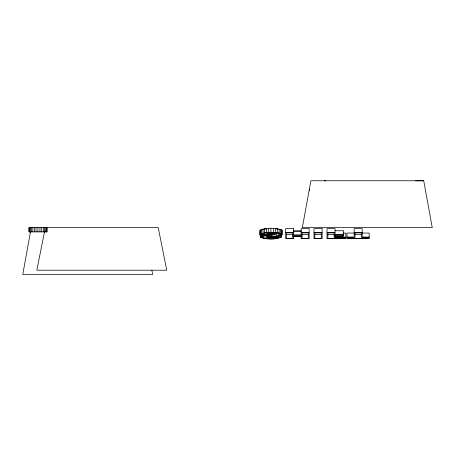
<?xml version="1.0" encoding="UTF-8"?>
<svg xmlns="http://www.w3.org/2000/svg" width="455" height="455" viewBox="0 0 455 455"><rect width="100%" height="100%" fill="white"/><g stroke="black" fill="none" stroke-linecap="round" stroke-linejoin="round"><path stroke-width="0.68" d="M30.519 231.737L22.75 274.462L152.652 274.462L151.885 270.27M44.533 231.714L36.832 270.207L166.735 270.207L158.215 227.614L28.938 227.614L28.938 231.874L46.945 231.874L46.945 227.614M281.389 234.928L281.389 236.941C275.286 239.961 266.829 239.41 260.408 237.334L260.345 233.876M260.345 236.566L263.098 235.559L274.28 234.359L271.271 233.927L267.58 234.535L259.794 234.535L259.794 230.503C266.164 227.261 275.173 227.813 281.89 230.065L281.873 234.996L281.287 235.371L278.887 235.963L268.035 237.055L270.577 237.47L273.791 236.941L281.389 236.941M281.873 234.996L282.066 230.531M259.794 234.535C266.164 231.294 275.173 231.845 281.89 234.092L282.066 234.564M267.176 237.083C271.55 235.491 276.89 237.083 281.093 234.882L281.042 234.132C274.854 232.01 266.96 231.828 260.863 234.336L266.886 234.336L271.015 233.733L274.086 233.898L275.144 234.37L272.795 234.951L262.74 235.895L261.198 236.606L261.255 237.294C267.193 239.273 274.621 239.444 280.479 237.135L268.08 237.51L267.176 237.083L267.176 235.064M415.62 180.766L423.73 180.766L432.25 227.614L302.348 227.614L310.867 180.766L423.73 180.766M261.972 229.61L262.905 229.326M264.088 229.093L266.562 228.819M335.022 230.748L343.656 230.748L343.656 236.23L335.022 236.23M293.68 230.964L301.142 230.964M293.521 231.151L301.295 231.151M285.672 232.664L293.68 232.664M301.142 232.664L309.144 232.664M313.984 232.664L322.146 232.664M327.02 232.664L335.022 232.664M354.166 232.664L362.169 232.664M292.815 232.858L286.536 232.858L286.536 238.471L292.815 238.471L292.815 232.403M302.006 232.858L308.285 232.858L308.285 238.471L302.006 238.471L302.006 232.403M334.163 232.858L327.884 232.858L327.884 238.471L345.009 238.471L345.009 237.123M354.166 233.057L346.989 233.057L346.989 238.67L369.193 238.67L369.193 233.057L362.169 233.057M343.161 233.131L345.874 233.131L345.874 238.67L327.02 238.67L327.02 228.632L335.022 228.632L335.022 234.78L343.656 234.78M286.536 234.439L292.815 234.439M302.006 234.439L308.285 234.439M314.866 234.439L321.281 234.439M327.884 234.439L334.05 234.439M354.911 234.439L361.27 234.439M334.163 234.968L342.791 234.968M292.815 235.184L302.006 235.184M334.163 236.037L342.791 236.037L342.791 234.695M292.815 236.435L302.006 236.435M346.989 237.089L354.166 237.089L354.166 228.632L362.169 228.632L362.169 237.089L369.193 237.089M345.874 237.157L335.022 237.157L335.022 235.815M347.853 237.288L355.031 237.288L355.031 232.858L361.293 232.858L361.293 237.288L368.328 237.288M345.009 237.351L334.163 237.351L334.163 232.676M275.952 228.837L278.102 229.07M324.478 180.766L325.763 180.885M309.366 189.013L309.423 190.435M368.328 237.123L368.328 238.471L347.853 238.471L347.853 237.123M281.89 230.065L281.89 234.092M281.344 229.65L281.344 233.682M281.093 233.54L281.065 237.368M280.758 233.819L280.758 235.161M280.445 229.297L280.445 233.33M280.2 233.392L280.2 235.406M279.421 232.926L279.421 235.616M279.182 229.001L279.182 233.034M278.454 236.708L278.454 238.05M278.272 232.442L278.272 235.798M277.584 228.768L277.584 232.801M277.311 236.918L277.311 238.261M276.612 232.624L276.612 235.986M275.94 237.083L275.94 238.431M275.673 228.598L275.673 232.63M275.144 233.028L275.144 234.37M274.883 232.755L274.883 234.097M274.348 236.532L274.348 238.551M274.086 232.55L274.086 233.898M273.449 228.501L273.449 232.533M272.79 232.431L272.79 233.773M272.528 237.277L272.528 238.619M272.414 233.426L272.414 234.774M271.863 236.094L271.863 237.436M271.76 235.002L271.76 236.35M271.425 235.025L271.425 236.367M271.015 232.391L271.015 233.733M270.913 228.467L270.913 232.499M270.964 233.534L270.964 234.882M270.577 236.128L270.577 237.47M270.492 237.3L270.492 238.642M269.565 235.167L269.565 236.509M269.445 232.425L269.445 233.773M269.457 236.1L269.457 237.442M269.258 233.642L269.258 234.985M268.569 228.501L268.569 232.533M268.439 237.271L268.439 238.613M268.234 235.332L268.234 236.674M268.223 232.545L268.223 233.887M267.438 234.848L267.438 236.867M267.364 232.732L267.364 234.075M266.886 232.994L266.886 234.336M266.607 235.167L266.607 238.528M266.476 228.598L266.476 232.63M265.003 235.696L265.003 238.38M264.639 228.768L264.639 232.801M264.679 234.018L264.679 235.36M263.627 235.491L263.627 238.175M263.053 229.001L263.053 233.034M263.098 234.217L263.098 235.559M262.524 235.235L262.524 237.925M261.989 234.416L261.989 235.764M261.756 229.297L261.756 233.33M261.733 235.61L261.733 237.629M261.221 233.972L261.221 235.991M260.778 229.644L260.778 233.677M260.675 234.24L260.675 236.259M260.408 233.978L260.408 237.334M260.237 234.228L260.237 236.913M260.123 230.048L260.123 234.08M46.364 227.614L46.364 231.874M45.636 227.614L45.636 231.874M44.613 227.614L44.613 231.874M43.322 227.614L43.322 231.874M41.775 227.614L41.775 231.874M39.977 227.614L39.977 231.874M37.93 227.614L37.93 231.874M36.03 227.614L36.03 231.874M34.341 227.614L34.341 231.874M32.851 227.614L32.851 231.874M31.571 227.614L31.571 231.874M30.519 227.614L30.519 231.874M29.734 227.614L29.734 231.874M29.291 227.614L29.291 231.874M29.205 227.614L29.205 231.874M293.68 228.632L285.672 228.632L285.672 238.67L293.68 238.67L293.68 236.634L301.142 236.634L301.142 238.67L309.144 238.67L309.144 228.632L301.142 228.632L301.142 234.996L293.68 234.996L293.68 228.632M322.146 228.632L313.984 228.632L313.984 238.67L322.146 238.67L322.146 228.632M321.281 232.858L314.866 232.858L314.866 238.471L321.281 238.471L321.281 232.858M46.802 231.874L46.802 227.614L46.791 231.874"/></g></svg>
